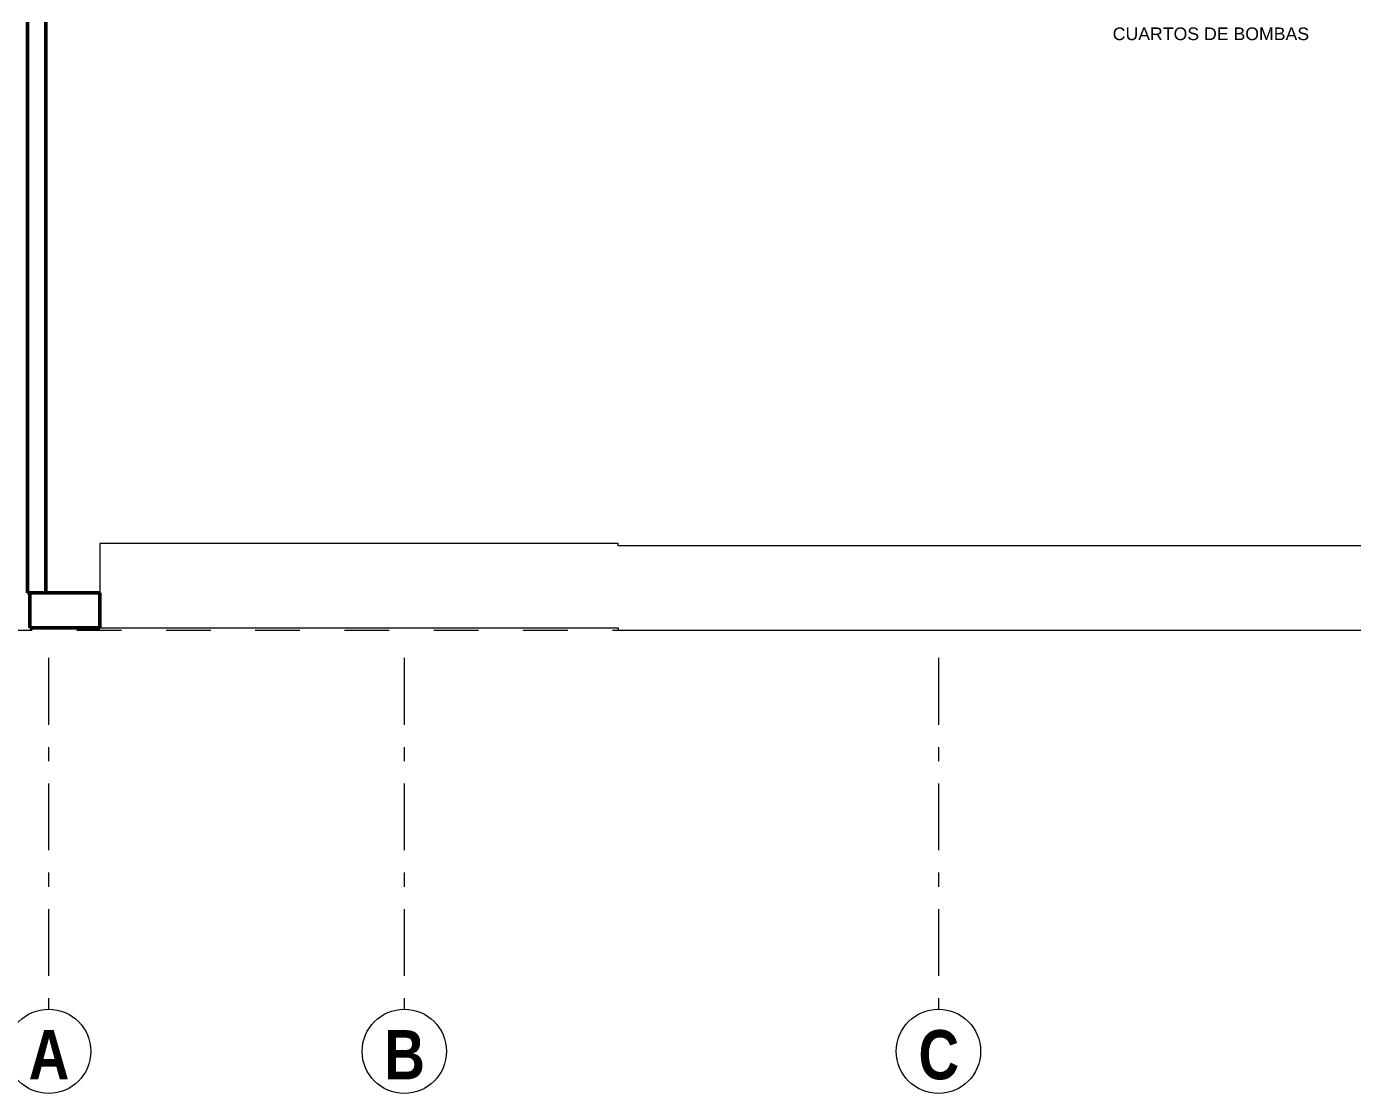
# Model space of a CAD drawing. Header units: metres. Extents: x -4 to 54.5, y -3.3 to 43.7.
# Drawn here: x 9.8 to 19.24, y -3.3 to 4.29 of the extents above; entities that cross this region are included whole.
import ezdxf

# ---------------------------------------------------------------- set-up
doc = ezdxf.new("R2010")
doc.units = ezdxf.units.M
for name, pattern in [('Dash', [0.635, 0.3175, -0.3175]), ('Dash Dot 3_16_', [0.79375, 0.47625, -0.15875, 0, -0.15875]), ('Dash_2_', [0.635, 0.3175, -0.3175])]:
    doc.linetypes.add(name, pattern=pattern)
doc.layers.get('0').update_dxf_attribs({"color": 8})
for name, color, linetype, lineweight in [('C-PROP-LINE', 8, 'Continuous', 9), ('I-WALL', 8, 'Continuous', 9), ('S-COLS', 8, 'Continuous', 9), ('S-FNDN', 8, 'Continuous', 9), ('S-GRID', 8, 'Continuous', 9), ('S-GRID-IDEN', 8, 'Continuous', 9)]:
    doc.layers.add(name, color=color, linetype=linetype, lineweight=lineweight)
doc.layers.add('REF-ACI-BOMBAS', color=9, linetype='Continuous')
doc.styles.add('Arial Narrow_B_1', font='ARIALNB.TTF', dxfattribs={"height": 0.35})
doc.styles.add('Arial_2', font='arial.ttf', dxfattribs={"height": 0.09})

# ---------------------------------------------------------------- blocks, each defined once
blk = doc.blocks.new('Family - ___-3742183-NIV_A_S01_SÓTANO 1')
at = {"layer": 'C-PROP-LINE', "linetype": 'Dash_2_', "lineweight": 18}
blk.add_line((0, 0), (50, 0), dxfattribs=at)
blk = doc.blocks.new('P3-P3_dwg-6083442-NIV_A_S01_SÓTANO 1')
at = {"color": 0, "insert": (17.5295, 4.2873), "char_height": 0.09, "width": 1.667103, "attachment_point": 1, "line_spacing_factor": 0.941778, "style": 'Arial_2'}
blk.add_mtext('CUARTOS DE BOMBAS', dxfattribs=at)
blk = doc.blocks.new('Rejilla - F_gn02SimboloDeRejillaA-4957175-NIV_A_S01_SÓTANO 1')
at = {"layer": 'S-GRID-IDEN'}
blk.add_circle((0, 0), 0.003, dxfattribs=at)
blk = doc.blocks.new('Family - ___-5400166-NIV_A_S01_SÓTANO 1')
at = {"layer": 'C-PROP-LINE', "linetype": 'Dash', "lineweight": 13}
blk.add_line((0, 0), (50, 0), dxfattribs=at)
blk = doc.blocks.new('EST-ColumnaRectangularConcretoEst - COL_25x50-V45-NIV_A_S01_SÓTANO 1')
at = {"layer": 'S-COLS', "lineweight": 50}
for p, q in [((0.25, 0.125), (-0.25, 0.125)), ((-0.25, 0.125), (-0.25, -0.125)), ((0.25, -0.125), (0.25, 0.125)), ((-0.25, -0.125), (0.25, -0.125))]:
    blk.add_line(p, q, dxfattribs=at)

msp = doc.modelspace()

# ---------------------------------------------------------------- linework, layer by layer
at = {"layer": 'I-WALL', "lineweight": 50}
for p, q in [((9.81, 4.325), (9.81, 0.265)), ((9.94, 0.265), (9.94, 4.325)), ((9.81, 0.265), (9.825, 0.265))]:
    msp.add_line(p, q, dxfattribs=at)
at = {"layer": 'S-FNDN'}
for p, q in [((10.325, 0.615), (10.325, 0.265)), ((14.0105, 0.615), (10.325, 0.615)), ((14.0105, 0.6), (14.0105, 0.615)), ((18.319, 0.6), (14.0105, 0.6)), ((22.5143, 0.6), (18.319, 0.6)), ((10.325, 0.015), (14.0105, 0.015)), ((14.0105, 0.015), (14.0105, 0)), ((14.0105, 0), (18.319, 0)), ((18.319, 0), (22.5143, 0))]:
    msp.add_line(p, q, dxfattribs=at)
at = {"layer": 'S-GRID', "linetype": 'Dash Dot 3_16_'}
for p, q in [((9.96, -0.1968), (9.96, -2.6968)), ((12.49, -0.1968), (12.49, -2.6968)), ((16.29, -0.1968), (16.29, -2.6968))]:
    msp.add_line(p, q, dxfattribs=at)

# ---------------------------------------------------------------- block references
at = {"layer": 'C-PROP-LINE', "linetype": 'Dash_2_', "lineweight": 18}
msp.add_blockref('Family - ___-3742183-NIV_A_S01_SÓTANO 1', (0, 0), dxfattribs=at)
at = {"layer": 'C-PROP-LINE', "linetype": 'Dash', "lineweight": 13}
msp.add_blockref('Family - ___-5400166-NIV_A_S01_SÓTANO 1', (0, 0), dxfattribs=at)
at = {"layer": 'REF-ACI-BOMBAS'}
msp.add_blockref('P3-P3_dwg-6083442-NIV_A_S01_SÓTANO 1', (0, 0), dxfattribs=at)
at = {"layer": 'S-COLS', "lineweight": 5}
msp.add_blockref('EST-ColumnaRectangularConcretoEst - COL_25x50-V45-NIV_A_S01_SÓTANO 1', (10.075, 0.14), dxfattribs=at)
at = {"layer": 'S-GRID-IDEN', "xscale": 99.99999999999991, "yscale": 99.99999999999991, "zscale": 99.99999999999991, "rotation": 180}
for p in [(9.96, -2.9968), (12.49, -2.9968), (16.29, -2.9968)]:
    msp.add_blockref('Rejilla - F_gn02SimboloDeRejillaA-4957175-NIV_A_S01_SÓTANO 1', p, dxfattribs=at)

# ---------------------------------------------------------------- texts
at = {"layer": 'S-GRID-IDEN', "char_height": 0.35, "width": 0.352742, "attachment_point": 1, "style": 'Arial Narrow_B_1'}
for s, insert in [('\\fArial Narrow|b1|i0|c0|p34|;A', (9.8176, -2.846)), ('\\fArial Narrow|b1|i0|c0|p34|;B', (12.3476, -2.846)), ('\\fArial Narrow|b1|i0|c0|p34|;C', (16.1476, -2.846))]:
    msp.add_mtext(s, dxfattribs=dict(at, insert=insert))

doc.saveas('drawing.dxf')
